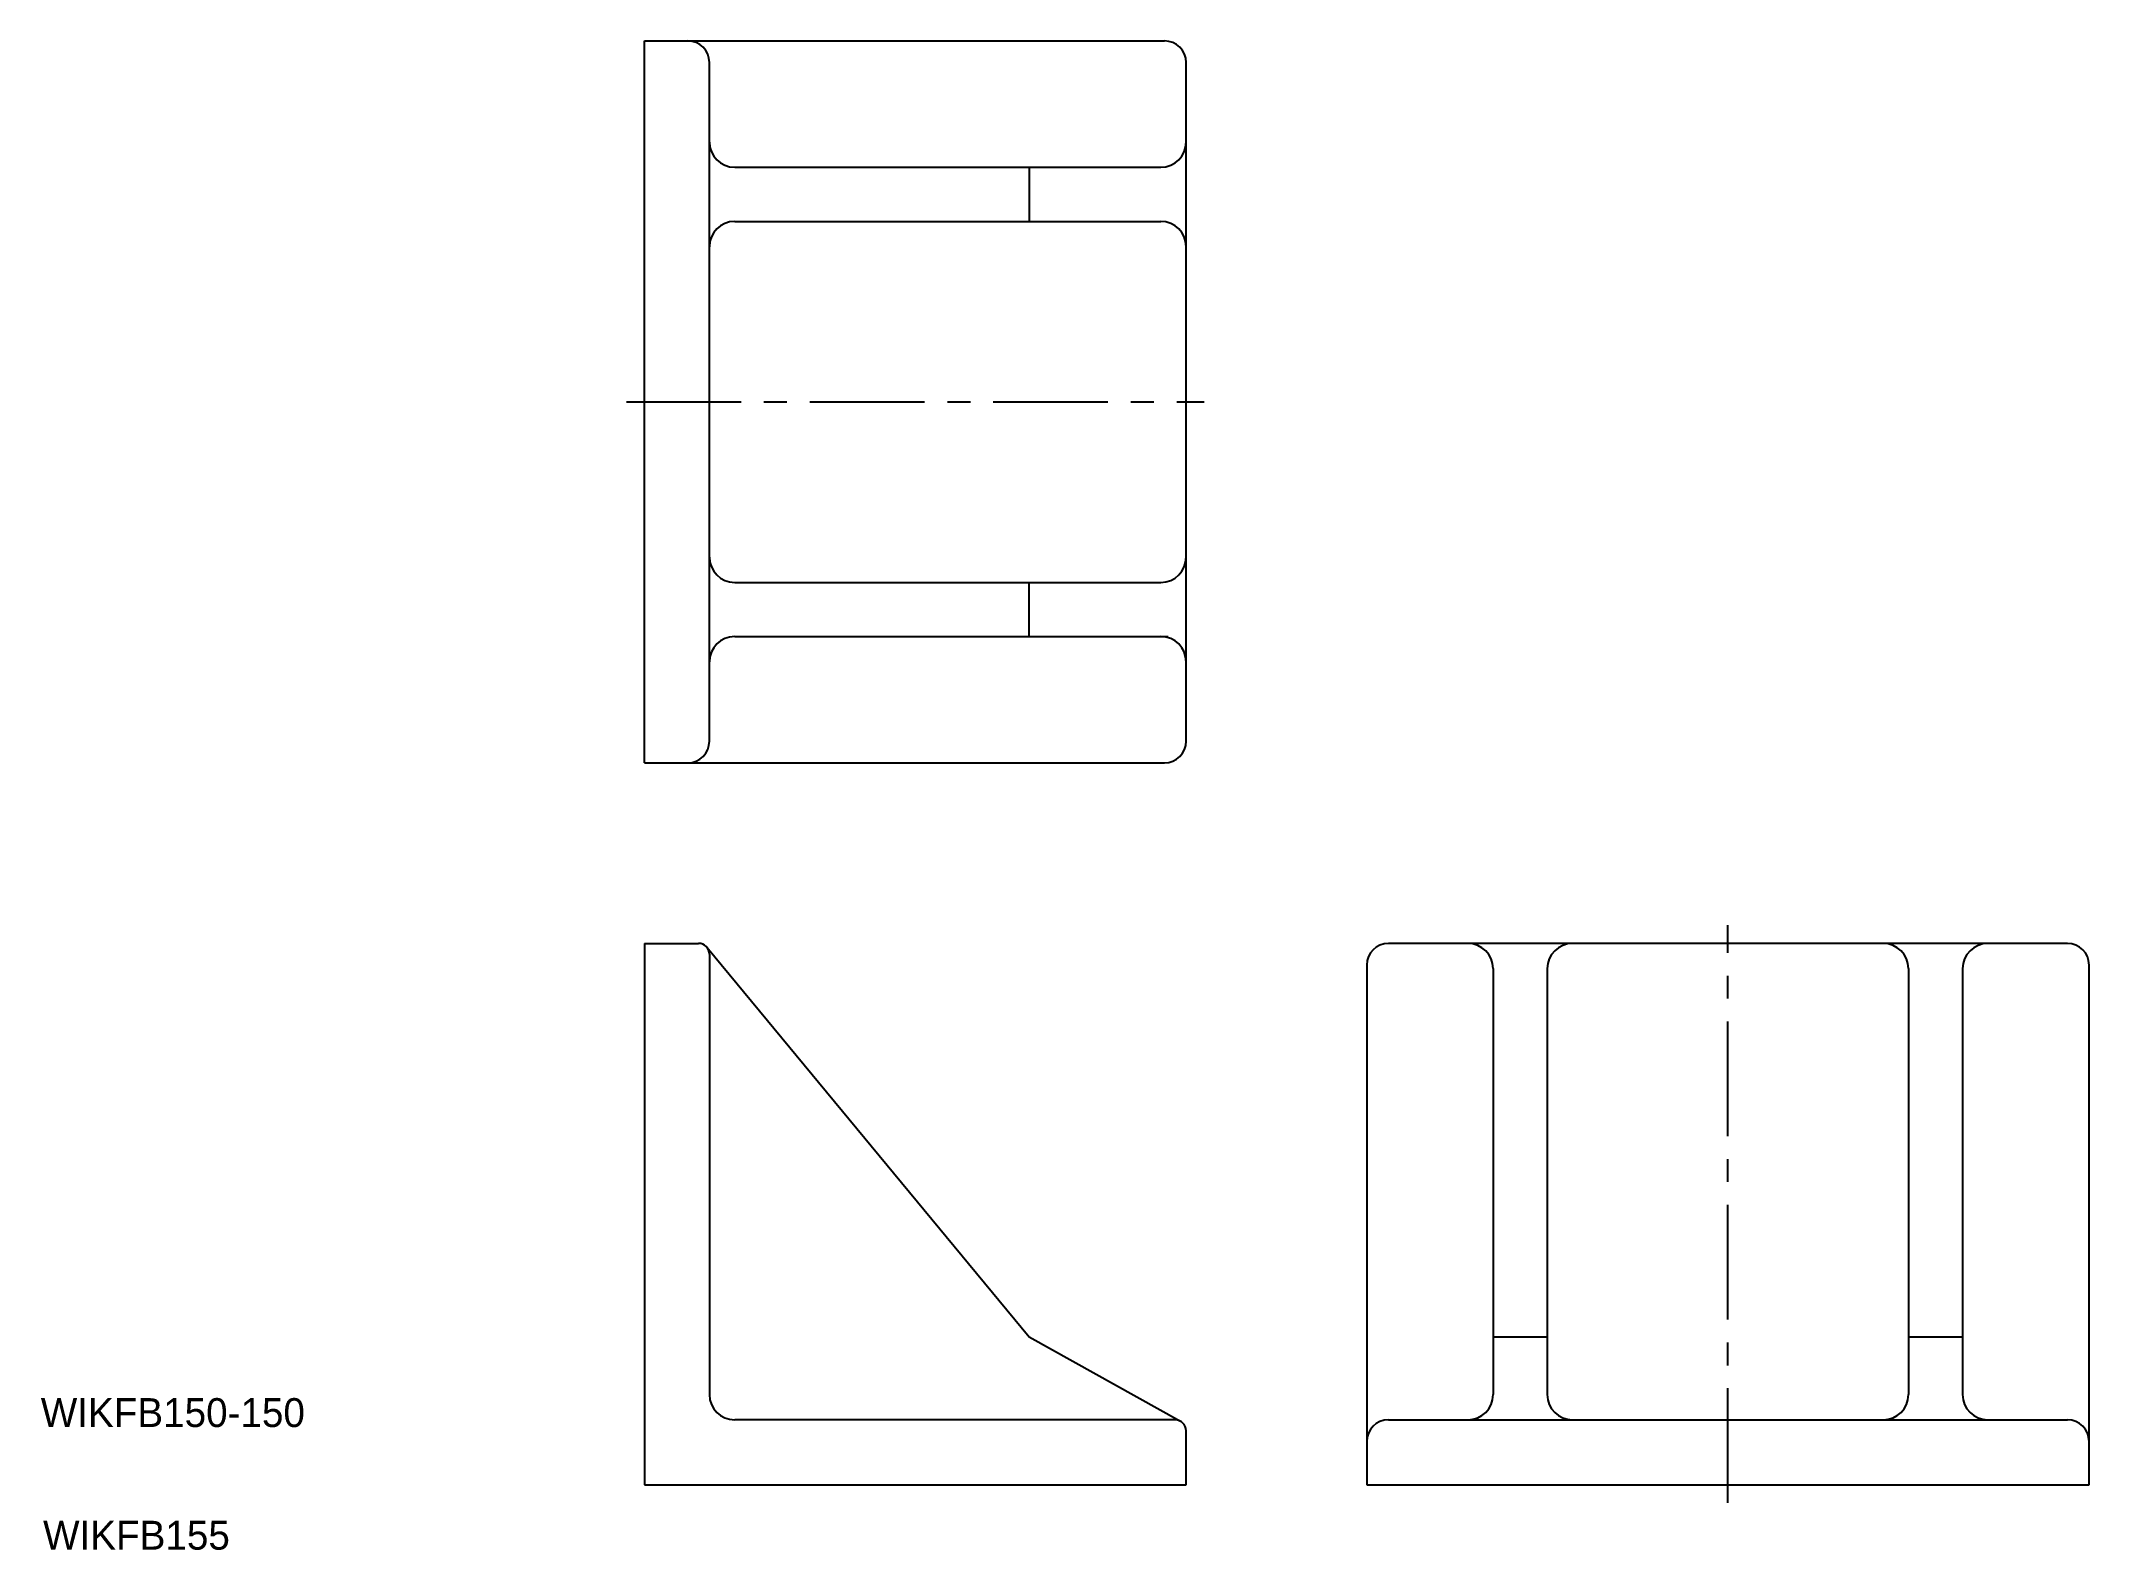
# Model space of a CAD drawing. Extents: x 300 to 867, y 391 to 809.
import ezdxf

# ---------------------------------------------------------------- set-up
doc = ezdxf.new("R2010")
doc.units = 0
doc.linetypes.add('CENTER', pattern=[50.8, 31.75, -6.35, 6.35, -6.35])
doc.layers.get('0').update_dxf_attribs({"linetype": 'CONTINUOUS'})
doc.layers.add('CENTER', color=1, linetype='CENTER')

msp = doc.modelspace()

# ---------------------------------------------------------------- linework, layer by layer
at = {"color": 7, "linetype": 'CONTINUOUS'}
for p, q in [((467.15, 608.8), (467.15, 808.8)), ((467.15, 808.8), (611.15, 808.8)), ((485.15, 614.8), (485.15, 802.8)), ((617.15, 614.8), (617.15, 802.8)), ((492.15, 773.8), (610.15, 773.8)), ((573.65, 773.8), (573.65, 758.8)), ((492.15, 758.8), (610.15, 758.8)), ((492.15, 658.8), (610.15, 658.8)), ((573.65, 643.8), (573.65, 658.8)), ((492.15, 643.8), (612.15, 643.8)), ((596.15, 643.8), (610.15, 643.8)), ((467.15, 608.8), (611.15, 608.8)), ((467.15, 558.8), (467.15, 408.8)), ((467.15, 558.8), (482.15, 558.8)), ((484.46, 557.71), (573.65, 449.8)), ((485.15, 555.8), (485.15, 433.8)), ((861.15, 558.8), (673.15, 558.8)), ((667.15, 552.8), (667.15, 408.8)), ((702.15, 551.8), (702.15, 433.8)), ((717.15, 551.8), (717.15, 433.8)), ((817.15, 551.8), (817.15, 433.8)), ((832.15, 551.8), (832.15, 433.8)), ((867.15, 408.8), (867.15, 552.8)), ((573.65, 449.8), (615.61, 426.42)), ((702.15, 449.8), (717.15, 449.8)), ((817.15, 449.8), (832.15, 449.8)), ((614.15, 426.8), (492.15, 426.8)), ((673.15, 426.8), (861.15, 426.8)), ((617.15, 408.8), (617.15, 423.8)), ((467.15, 408.8), (617.15, 408.8)), ((667.15, 408.8), (867.15, 408.8))]:
    msp.add_line(p, q, dxfattribs=at)
for centre, radius, start, end in [((479.15, 802.8), 6, 0, 90), ((611.15, 802.8), 6, 0, 90), ((492.15, 780.8), 7, 180, 270), ((610.15, 780.8), 7, 270, 0), ((492.15, 751.8), 7, 90, 180), ((610.15, 751.8), 7, 0, 90), ((492.15, 665.8), 7, 180, 270), ((610.15, 665.8), 7, 270, 0), ((492.15, 636.8), 7, 90, 180), ((610.15, 636.8), 7, 0, 90), ((479.15, 614.8), 6, 270, 0), ((611.15, 614.8), 6, 270, 0), ((482.15, 555.8), 3, 0, 90), ((673.15, 552.8), 6, 90, 180), ((695.15, 551.8), 7, 0, 90), ((724.15, 551.8), 7, 90, 180), ((810.15, 551.8), 7, 360, 90), ((839.15, 551.8), 7, 90, 180), ((861.15, 552.8), 6, 0, 90), ((490.15, 431.8), 5, 180, 180), ((492.15, 433.8), 7, 180, 270), ((695.15, 433.8), 7, 270, 0), ((724.15, 433.8), 7, 180, 270), ((810.15, 433.8), 7, 270, 360), ((839.15, 433.8), 7, 180, 270), ((614.15, 423.8), 3, 0, 90), ((673.15, 420.8), 6, 90, 180), ((861.15, 420.8), 6, 0, 90)]:
    msp.add_arc(centre, radius, start, end, dxfattribs=at)
at = {"layer": 'CENTER', "color": 1, "linetype": 'CENTER'}
for p, q in [((462.15, 708.8), (622.15, 708.8)), ((767.15, 403.8), (767.15, 563.8))]:
    msp.add_line(p, q, dxfattribs=at)

# ---------------------------------------------------------------- texts
at = {"color": 7, "linetype": 'CONTINUOUS'}
for s, p in [('WIKFB150-150', (300.01, 424.81)), ('WIKFB155', (300.64, 390.84))]:
    msp.add_text(s, height=8, dxfattribs=at).set_placement(p)

doc.saveas('drawing.dxf')
